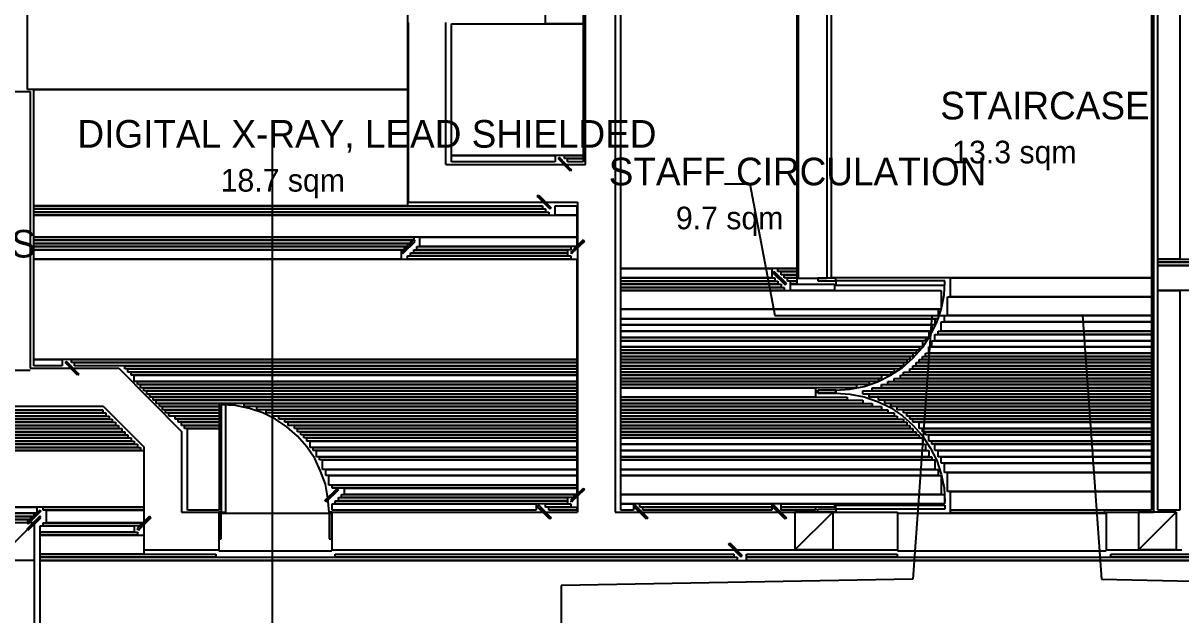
# Model space of a CAD drawing. Header units: millimetres. Extents: x -1419 to 55175, y -17366 to 3110.
# Drawn here: x 9290 to 18508, y -6959 to -2246 of the extents above; entities that cross this region are included whole.
import ezdxf

# ---------------------------------------------------------------- set-up
doc = ezdxf.new("R2010")
doc.units = ezdxf.units.MM
for name, color, linetype in [('COLUMN', 7, 'CONTINUOUS'), ('DOOR-EXISTING', 8, 'CONTINUOUS'), ('FLOW-PATIENT', 5, 'CONTINUOUS'), ('FLOW-STAFF', 30, 'CONTINUOUS'), ('OPENING-CASED', 4, 'CONTINUOUS'), ('ROOM-AREA', 8, 'CONTINUOUS'), ('ROOM-TEXT', 7, 'CONTINUOUS'), ('WALL-EXISTING', 7, 'CONTINUOUS'), ('ZONE-COMMON', 8, 'CONTINUOUS'), ('ZONE-DIAGNOSTICS', 3, 'CONTINUOUS')]:
    doc.layers.add(name, color=color, linetype=linetype)

msp = doc.modelspace()

# ---------------------------------------------------------------- linework, layer by layer
at = {"layer": 'COLUMN'}
for p, q in [((13559.6, -3314.9), (13549.8, -3324.6)), ((13657.5, -3416), (13559.6, -3314.9)), ((13549.8, -3324.6), (13657.5, -3416)), ((13549.8, -3324.6), (13657.5, -3416)), ((13647.7, -3425.8), (13549.8, -3324.6)), ((13657.5, -3416), (13647.7, -3425.8)), ((13383.4, -3624.8), (13396.4, -3615)), ((13494.3, -3716.2), (13383.4, -3624.8)), ((13383.4, -3624.8), (13484.5, -3725.9)), ((13494.3, -3716.2), (13383.4, -3624.8)), ((13396.4, -3615), (13494.3, -3716.2)), ((13484.5, -3725.9), (13494.3, -3716.2)), ((12303.5, -4071.8), (12401.3, -3970.6)), ((12401.3, -3970.6), (12313.2, -4081.6)), ((12401.3, -3970.6), (12313.2, -4081.6)), ((12313.2, -4081.6), (12411.1, -3983.7)), ((12411.1, -3983.7), (12401.3, -3970.6)), ((13748.8, -3970.6), (13647.7, -4071.8)), ((13657.5, -4081.6), (13748.8, -3970.6)), ((13657.5, -4081.6), (13748.8, -3970.6)), ((13758.6, -3983.7), (13657.5, -4081.6)), ((13748.8, -3970.6), (13758.6, -3983.7)), ((12313.2, -4081.6), (12303.5, -4071.8)), ((13647.7, -4071.8), (13657.5, -4081.6)), ((15256.2, -4231.7), (15265.9, -4221.9)), ((15367.1, -4319.7), (15256.2, -4231.7)), ((15256.2, -4231.7), (15357.3, -4329.5)), ((15367.1, -4319.7), (15256.2, -4231.7)), ((15265.9, -4221.9), (15367.1, -4319.7)), ((15357.3, -4329.5), (15367.1, -4319.7)), ((9634.6, -4939.7), (9624.8, -4949.4)), ((9624.8, -4949.4), (9732.5, -5040.8)), ((9624.8, -4949.4), (9732.5, -5040.8)), ((9722.7, -5050.6), (9624.8, -4949.4)), ((9732.5, -5040.8), (9634.6, -4939.7)), ((9732.5, -5040.8), (9722.7, -5050.6)), ((11693.3, -6049), (11791.2, -5951.1)), ((11791.2, -5951.1), (11703.1, -6058.7)), ((11791.2, -5951.1), (11703.1, -6058.7)), ((11703.1, -6058.7), (11804.3, -5960.9)), ((11804.3, -5960.9), (11791.2, -5951.1)), ((13748.8, -5951.1), (13647.7, -6049)), ((13657.5, -6058.7), (13748.8, -5951.1)), ((13657.5, -6058.7), (13748.8, -5951.1)), ((13758.6, -5960.9), (13657.5, -6058.7)), ((13748.8, -5951.1), (13758.6, -5960.9)), ((11703.1, -6058.7), (11693.3, -6049)), ((13647.7, -6049), (13657.5, -6058.7)), ((9422.5, -6124), (9321.4, -6225.1)), ((9321.4, -6274.1), (9422.5, -6172.9)), ((9331.2, -6234.9), (9422.5, -6124)), ((9331.2, -6234.9), (9422.5, -6124)), ((9432.3, -6133.8), (9331.2, -6234.9)), ((9422.5, -6172.9), (9331.2, -6283.9)), ((9422.5, -6172.9), (9331.2, -6283.9)), ((9422.5, -6124), (9432.3, -6133.8)), ((9432.3, -6186), (9422.5, -6172.9)), ((10296.9, -6172.9), (10195.8, -6274.1)), ((10208.8, -6283.9), (10296.9, -6172.9)), ((10208.8, -6283.9), (10296.9, -6172.9)), ((10296.9, -6172.9), (10306.7, -6186)), ((13396.4, -6084.8), (13383.4, -6097.9)), ((13383.4, -6097.9), (13494.3, -6186)), ((13383.4, -6097.9), (13494.3, -6186)), ((13484.5, -6195.8), (13383.4, -6097.9)), ((13494.3, -6186), (13396.4, -6084.8)), ((14163.2, -6084.8), (14153.4, -6097.9)), ((14153.4, -6097.9), (14264.3, -6186)), ((14153.4, -6097.9), (14264.3, -6186)), ((14254.5, -6195.8), (14153.4, -6097.9)), ((14264.3, -6186), (14163.2, -6084.8)), ((15265.9, -6084.8), (15256.2, -6097.9)), ((15256.2, -6097.9), (15367.1, -6186)), ((15256.2, -6097.9), (15367.1, -6186)), ((15357.3, -6195.8), (15256.2, -6097.9)), ((15367.1, -6186), (15265.9, -6084.8)), ((15435.6, -6140.3), (15435.6, -6440.5)), ((15435.6, -6440.5), (15735.8, -6140.3)), ((15735.8, -6140.3), (15435.6, -6140.3)), ((15435.6, -6440.5), (15735.8, -6140.3)), ((15735.8, -6140.3), (15735.8, -6440.5)), ((18169.7, -6140.3), (18169.7, -6440.5)), ((18169.7, -6440.5), (18469.9, -6140.3)), ((18469.9, -6140.3), (18169.7, -6140.3)), ((18169.7, -6440.5), (18469.9, -6140.3)), ((18469.9, -6140.3), (18469.9, -6440.5)), ((9076.7, -6525.3), (9376.9, -6225.1)), ((9376.9, -6225.1), (9076.7, -6225.1)), ((9076.7, -6525.3), (9376.9, -6225.1)), ((9321.4, -6225.1), (9331.2, -6234.9)), ((9331.2, -6283.9), (9432.3, -6186)), ((9376.9, -6225.1), (9376.9, -6525.3)), ((10306.7, -6186), (10208.8, -6283.9)), ((13494.3, -6186), (13484.5, -6195.8)), ((14264.3, -6186), (14254.5, -6195.8)), ((15367.1, -6186), (15357.3, -6195.8)), ((9331.2, -6283.9), (9321.4, -6274.1)), ((10195.8, -6274.1), (10208.8, -6283.9)), ((14907, -6394.8), (14916.8, -6385)), ((15014.7, -6486.1), (14907, -6394.8)), ((14907, -6394.8), (15004.9, -6495.9)), ((15014.7, -6486.1), (14907, -6394.8)), ((14916.8, -6385), (15014.7, -6486.1)), ((15735.8, -6440.5), (15435.6, -6440.5)), ((18469.9, -6440.5), (18169.7, -6440.5)), ((9376.9, -6525.3), (9076.7, -6525.3)), ((15004.9, -6495.9), (15014.7, -6486.1))]:
    msp.add_line(p, q, dxfattribs=at)
at = {"layer": 'DOOR-EXISTING'}
for p, q in [((15761.9, -4277.3), (15618.3, -4277.3)), ((15618.3, -4277.3), (15618.3, -4296.9)), ((15618.3, -4296.9), (15761.9, -4296.9)), ((15761.9, -4296.9), (15761.9, -4277.3)), ((16629.7, -4296.9), (15761.9, -4296.9)), ((15761.9, -4296.9), (15761.9, -4332.8)), ((16623.2, -4411.1), (16629.7, -4296.9)), ((16629.7, -4332.8), (16629.7, -4296.9)), ((15761.9, -4332.8), (16629.7, -4332.8)), ((16600.4, -4525.3), (16623.2, -4411.1)), ((16564.5, -4629.7), (16600.4, -4525.3)), ((16512.3, -4734.1), (16564.5, -4629.7)), ((16450.3, -4828.7), (16512.3, -4734.1)), ((16375.2, -4913.6), (16450.3, -4828.7)), ((16290.4, -4988.6), (16375.2, -4913.6)), ((16091.4, -5102.8), (16195.8, -5050.6)), ((16195.8, -5050.6), (16290.4, -4988.6)), ((15761.9, -5168), (15872.8, -5161.5)), ((15872.8, -5161.5), (15987, -5138.7)), ((15987, -5138.7), (16091.4, -5102.8)), ((15618.3, -5194.1), (15618.3, -5168)), ((15618.3, -5168), (15761.9, -5168)), ((15761.9, -5168), (15618.3, -5168)), ((15618.3, -5168), (15618.3, -5194.1)), ((15761.9, -5194.1), (15618.3, -5194.1)), ((15618.3, -5194.1), (15761.9, -5194.1)), ((15761.9, -5168), (15761.9, -5194.1)), ((15761.9, -5194.1), (15761.9, -5168)), ((15761.9, -5194.1), (15872.8, -5200.7)), ((15872.8, -5200.7), (15987, -5223.5)), ((15987, -5223.5), (16091.4, -5259.4)), ((10903.8, -5285.5), (10867.9, -5285.5)), ((10867.9, -5285.5), (10867.9, -6140.3)), ((10982.1, -5292), (10867.9, -5285.5)), ((10903.8, -6140.3), (10903.8, -5285.5)), ((11093, -5314.9), (10982.1, -5292)), ((11197.4, -5350.7), (11093, -5314.9)), ((16091.4, -5259.4), (16195.8, -5308.3)), ((16195.8, -5308.3), (16290.4, -5373.6)), ((11298.6, -5399.7), (11197.4, -5350.7)), ((11389.9, -5461.7), (11298.6, -5399.7)), ((16290.4, -5373.6), (16375.2, -5448.6)), ((11474.7, -5536.7), (11389.9, -5461.7)), ((16375.2, -5448.6), (16450.3, -5533.5)), ((11549.8, -5621.5), (11474.7, -5536.7)), ((11611.8, -5712.9), (11549.8, -5621.5)), ((16450.3, -5533.5), (16512.3, -5628.1)), ((11657.4, -5814), (11611.8, -5712.9)), ((16512.3, -5628.1), (16564.5, -5729.2)), ((16564.5, -5729.2), (16600.4, -5836.9)), ((11696.6, -5918.4), (11657.4, -5814)), ((16600.4, -5836.9), (16623.2, -5947.8)), ((11716.2, -6029.4), (11696.6, -5918.4)), ((16623.2, -5947.8), (16629.7, -6062)), ((11726, -6140.3), (11716.2, -6029.4)), ((10867.9, -6140.3), (10848.3, -6140.3)), ((10848.3, -6140.3), (10848.3, -6352.4)), ((10867.9, -6352.4), (10867.9, -6140.3)), ((10867.9, -6140.3), (10903.8, -6140.3)), ((11748.8, -6140.3), (11726, -6140.3)), ((11726, -6140.3), (11726, -6352.4)), ((11748.8, -6352.4), (11748.8, -6140.3)), ((15618.3, -6117.5), (15761.9, -6117.5)), ((15618.3, -6140.3), (15618.3, -6117.5)), ((15761.9, -6140.3), (15618.3, -6140.3)), ((15761.9, -6117.5), (15761.9, -6084.8)), ((15761.9, -6084.8), (16629.7, -6084.8)), ((15761.9, -6117.5), (15761.9, -6140.3)), ((16629.7, -6117.5), (15761.9, -6117.5)), ((16629.7, -6084.8), (16629.7, -6117.5)), ((10848.3, -6352.4), (10867.9, -6352.4)), ((11726, -6352.4), (11748.8, -6352.4))]:
    msp.add_line(p, q, dxfattribs=at)
at = {"layer": 'FLOW-PATIENT'}
msp.add_line((11275, -7925), (11275, -3225), dxfattribs=at)
at = {"layer": 'FLOW-STAFF'}
for p, q in [((14875, -3525), (15075, -3525)), ((14875, -3525), (15075, -3525)), ((15075, -3525), (15275, -4575)), ((15075, -3525), (15275, -4575)), ((15275, -4575), (16525, -4575)), ((15275, -4575), (17725, -4575)), ((16525, -4575), (16375, -6675)), ((17725, -4575), (17875, -6675)), ((16375, -6675), (13575, -6725)), ((13575, -6725), (13575, -7925)), ((17875, -6675), (20075, -6725))]:
    msp.add_line(p, q, dxfattribs=at)
at = {"layer": 'OPENING-CASED'}
for p, q in [((8248, -5010), (9347.5, -5010)), ((10848.3, -6150), (11748.8, -6150)), ((16251.3, -6150), (17911.9, -6150)), ((10848.3, -6450), (11748.8, -6450)), ((16251.3, -6450), (17911.9, -6450))]:
    msp.add_line(p, q, dxfattribs=at)
at = {"layer": 'WALL-EXISTING'}
for p, q in [((14003.3, 0), (14003.3, -6140.3)), ((15461.7, 0), (15461.7, -4277.3)), ((13768.4, -3370.3), (13768.4, -300.2)), ((15690.1, -300.2), (15690.1, -4277.3)), ((18290.4, -300.2), (18290.4, -6140.3)), ((12358.9, -3670.5), (12358.9, -2241.4)), ((12655.8, -3370.3), (12655.8, -2241.4)), ((8757, -2789.6), (9347.5, -2789.6)), ((9347.5, -2789.6), (9347.5, -4995.1)), ((12655.8, -3370.3), (13768.4, -3370.3)), ((12358.9, -3670.5), (13703.1, -3670.5)), ((13703.1, -3670.5), (13703.1, -6140.3)), ((15461.7, -4277.3), (15690.1, -4277.3)), ((9347.5, -4995.1), (10052.2, -4995.1)), ((10052.2, -4995.1), (10551.4, -5497.6)), ((9047.3, -5295.3), (9928.2, -5295.3)), ((9928.2, -5295.3), (10251.2, -5621.5)), ((10551.4, -5497.6), (10551.4, -6140.3)), ((10251.2, -5621.5), (10251.2, -6440.5)), ((10551.4, -6140.3), (10848.3, -6140.3)), ((10848.3, -6140.3), (10848.3, -6440.5)), ((11748.8, -6140.3), (11748.8, -6440.5)), ((11748.8, -6140.3), (13703.1, -6140.3)), ((14003.3, -6140.3), (16251.3, -6140.3)), ((15735.8, -6140.3), (15735.8, -6440.5)), ((16251.3, -6140.3), (16251.3, -6440.5)), ((17911.9, -6140.3), (18290.4, -6140.3)), ((17911.9, -6140.3), (17911.9, -6440.5)), ((18469.9, -6140.3), (18469.9, -6440.5)), ((18469.9, -6140.3), (18469.9, -6440.5)), ((9376.9, -6225.1), (7716.2, -6225.1)), ((9376.9, -6225.1), (9376.9, -8140.3)), ((10251.2, -6440.5), (10848.3, -6440.5)), ((11748.8, -6440.5), (16251.3, -6440.5)), ((17911.9, -6440.5), (18515.5, -6440.5))]:
    msp.add_line(p, q, dxfattribs=at)
at = {"layer": 'ZONE-COMMON'}
for p, q in [((14050, -4200), (14050, -400)), ((15450, -400), (15450, -4200)), ((18325, -4125), (18325, -1250)), ((18500, -1250), (18500, -4125)), ((15725, -4275), (15725, -1600)), ((18275, -1600), (18275, -4275)), ((18500, -4125), (18325, -4125)), ((18325, -4125), (18775, -4125)), ((18325, -4150), (18325, -4125)), ((15450, -4200), (14050, -4200)), ((14050, -4200), (15250, -4200)), ((14050, -4275), (14050, -4200)), ((15250, -4200), (15250, -4275)), ((15300, -4200), (15450, -4200)), ((15300, -4225), (15300, -4200)), ((15450, -4225), (15300, -4225)), ((15325, -4225), (15450, -4225)), ((15325, -4250), (15325, -4225)), ((15450, -4200), (15450, -4225)), ((15450, -4225), (15450, -4250)), ((18775, -4150), (18325, -4150)), ((18325, -4150), (18800, -4150)), ((18325, -4175), (18325, -4150)), ((18800, -4175), (18325, -4175)), ((18325, -4175), (20625, -4175)), ((18325, -4375), (18325, -4175)), ((15250, -4275), (14050, -4275)), ((14050, -4275), (15275, -4275)), ((14050, -4300), (14050, -4275)), ((15275, -4300), (14050, -4300)), ((14050, -4300), (15300, -4300)), ((14050, -4325), (14050, -4300)), ((15300, -4325), (14050, -4325)), ((14050, -4325), (15325, -4325)), ((14050, -4350), (14050, -4325)), ((15275, -4275), (15275, -4300)), ((15300, -4300), (15300, -4325)), ((15450, -4250), (15325, -4250)), ((15325, -4325), (15325, -4350)), ((15350, -4250), (15450, -4250)), ((15350, -4275), (15350, -4250)), ((15450, -4275), (15350, -4275)), ((15375, -4275), (15450, -4275)), ((15375, -4300), (15375, -4275)), ((15450, -4300), (15375, -4300)), ((15400, -4300), (15450, -4300)), ((15400, -4325), (15400, -4300)), ((15450, -4325), (15400, -4325)), ((15400, -4325), (15750, -4325)), ((15400, -4375), (15400, -4325)), ((15450, -4250), (15450, -4275)), ((15450, -4275), (15450, -4300)), ((15450, -4300), (15450, -4325)), ((18275, -4275), (15725, -4275)), ((15750, -4325), (15750, -4375)), ((16675, -4275), (18275, -4275)), ((16675, -4425), (16675, -4275)), ((18275, -4275), (18275, -4425)), ((15325, -4350), (14050, -4350)), ((14050, -4350), (15350, -4350)), ((14050, -4375), (14050, -4350)), ((15350, -4375), (14050, -4375)), ((14050, -4375), (16600, -4375)), ((14050, -4525), (14050, -4375)), ((15350, -4350), (15350, -4375)), ((15750, -4375), (15400, -4375)), ((16600, -4375), (16600, -4525)), ((18325, -4375), (18500, -4375)), ((18325, -6125), (18325, -4375)), ((20625, -4375), (18325, -4375)), ((18500, -4375), (18500, -6125)), ((16650, -4425), (18275, -4425)), ((16650, -4575), (16650, -4425)), ((18275, -4425), (16675, -4425)), ((18275, -4425), (18275, -4575)), ((16600, -4525), (14050, -4525)), ((14050, -4525), (16575, -4525)), ((14050, -4600), (14050, -4525)), ((16575, -4600), (14050, -4600)), ((14050, -4600), (16550, -4600)), ((14050, -4650), (14050, -4600)), ((16550, -4600), (16550, -4650)), ((16575, -4525), (16575, -4600)), ((16625, -4575), (18275, -4575)), ((16625, -4625), (16625, -4575)), ((18275, -4575), (16650, -4575)), ((18275, -4575), (18275, -4625)), ((16550, -4650), (14050, -4650)), ((14050, -4650), (16525, -4650)), ((14050, -4700), (14050, -4650)), ((16525, -4700), (14050, -4700)), ((14050, -4700), (16500, -4700)), ((14050, -4750), (14050, -4700)), ((16500, -4700), (16500, -4750)), ((16525, -4650), (16525, -4700)), ((16575, -4700), (18275, -4700)), ((16575, -4725), (16575, -4700)), ((16600, -4625), (18275, -4625)), ((16600, -4700), (16600, -4625)), ((18275, -4700), (16600, -4700)), ((18275, -4625), (16625, -4625)), ((18275, -4625), (18275, -4700)), ((18275, -4700), (18275, -4725)), ((16500, -4750), (14050, -4750)), ((14050, -4750), (16475, -4750)), ((14050, -4775), (14050, -4750)), ((16475, -4775), (14050, -4775)), ((14050, -4775), (16450, -4775)), ((14050, -4825), (14050, -4775)), ((16450, -4775), (16450, -4825)), ((16475, -4750), (16475, -4775)), ((16525, -4775), (18275, -4775)), ((16525, -4825), (16525, -4775)), ((16550, -4725), (18275, -4725)), ((16550, -4775), (16550, -4725)), ((18275, -4775), (16550, -4775)), ((18275, -4725), (16575, -4725)), ((18275, -4725), (18275, -4775)), ((18275, -4775), (18275, -4825)), ((16450, -4825), (14050, -4825)), ((14050, -4825), (16425, -4825)), ((14050, -4850), (14050, -4825)), ((16425, -4850), (14050, -4850)), ((14050, -4850), (16400, -4850)), ((14050, -4875), (14050, -4850)), ((16400, -4875), (14050, -4875)), ((14050, -4875), (16375, -4875)), ((14050, -4900), (14050, -4875)), ((16375, -4875), (16375, -4900)), ((16400, -4850), (16400, -4875)), ((16425, -4825), (16425, -4850)), ((16475, -4875), (18275, -4875)), ((16475, -4900), (16475, -4875)), ((16500, -4825), (18275, -4825)), ((16500, -4875), (16500, -4825)), ((18275, -4875), (16500, -4875)), ((18275, -4825), (16525, -4825)), ((18275, -4825), (18275, -4875)), ((18275, -4875), (18275, -4900)), ((16375, -4900), (14050, -4900)), ((14050, -4900), (16350, -4900)), ((14050, -4925), (14050, -4900)), ((16350, -4925), (14050, -4925)), ((14050, -4925), (16325, -4925)), ((14050, -4950), (14050, -4925)), ((16325, -4950), (14050, -4950)), ((14050, -4950), (16300, -4950)), ((14050, -4975), (14050, -4950)), ((16300, -4975), (14050, -4975)), ((14050, -4975), (16275, -4975)), ((14050, -5000), (14050, -4975)), ((16275, -4975), (16275, -5000)), ((16300, -4950), (16300, -4975)), ((16325, -4925), (16325, -4950)), ((16350, -4900), (16350, -4925)), ((16375, -4975), (18275, -4975)), ((16375, -5000), (16375, -4975)), ((16400, -4950), (18275, -4950)), ((16400, -4975), (16400, -4950)), ((18275, -4975), (16400, -4975)), ((16425, -4925), (18275, -4925)), ((16425, -4950), (16425, -4925)), ((18275, -4950), (16425, -4950)), ((16450, -4900), (18275, -4900)), ((16450, -4925), (16450, -4900)), ((18275, -4925), (16450, -4925)), ((18275, -4900), (16475, -4900)), ((18275, -4900), (18275, -4925)), ((18275, -4925), (18275, -4950)), ((18275, -4950), (18275, -4975)), ((18275, -4975), (18275, -5000)), ((16275, -5000), (14050, -5000)), ((14050, -5000), (16225, -5000)), ((14050, -5025), (14050, -5000)), ((16225, -5025), (14050, -5025)), ((14050, -5025), (16200, -5025)), ((14050, -5050), (14050, -5025)), ((16200, -5050), (14050, -5050)), ((14050, -5050), (16125, -5050)), ((14050, -5075), (14050, -5050)), ((16125, -5050), (16125, -5075)), ((16200, -5025), (16200, -5050)), ((16225, -5000), (16225, -5025)), ((16275, -5050), (18275, -5050)), ((16275, -5075), (16275, -5050)), ((16300, -5025), (18275, -5025)), ((16300, -5050), (16300, -5025)), ((18275, -5050), (16300, -5050)), ((16350, -5000), (18275, -5000)), ((16350, -5025), (16350, -5000)), ((18275, -5025), (16350, -5025)), ((18275, -5000), (16375, -5000)), ((18275, -5000), (18275, -5025)), ((18275, -5025), (18275, -5050)), ((18275, -5050), (18275, -5075)), ((16125, -5075), (14050, -5075)), ((14050, -5075), (16100, -5075)), ((14050, -5100), (14050, -5075)), ((16100, -5100), (14050, -5100)), ((14050, -5100), (16025, -5100)), ((14050, -5125), (14050, -5100)), ((16025, -5125), (14050, -5125)), ((14050, -5125), (15925, -5125)), ((14050, -5150), (14050, -5125)), ((15925, -5150), (14050, -5150)), ((14050, -5150), (15600, -5150)), ((14050, -5225), (14050, -5150)), ((15600, -5150), (15600, -5225)), ((15925, -5125), (15925, -5150)), ((16025, -5100), (16025, -5125)), ((16050, -5150), (18275, -5150)), ((16050, -5175), (16050, -5150)), ((16100, -5075), (16100, -5100)), ((16125, -5125), (18275, -5125)), ((16125, -5150), (16125, -5125)), ((18275, -5150), (16125, -5150)), ((16175, -5100), (18275, -5100)), ((16175, -5125), (16175, -5100)), ((18275, -5125), (16175, -5125)), ((16225, -5075), (18275, -5075)), ((16225, -5100), (16225, -5075)), ((18275, -5100), (16225, -5100)), ((18275, -5075), (16275, -5075)), ((18275, -5075), (18275, -5100)), ((18275, -5100), (18275, -5125)), ((18275, -5125), (18275, -5150)), ((18275, -5150), (18275, -5175)), ((15600, -5225), (14050, -5225)), ((14050, -5225), (15850, -5225)), ((14050, -5250), (14050, -5225)), ((15850, -5250), (14050, -5250)), ((14050, -5250), (15975, -5250)), ((14050, -5275), (14050, -5250)), ((15850, -5225), (15850, -5250)), ((15975, -5175), (18275, -5175)), ((15975, -5200), (15975, -5175)), ((18275, -5200), (15975, -5200)), ((15975, -5250), (15975, -5275)), ((16025, -5200), (18275, -5200)), ((16025, -5225), (16025, -5200)), ((18275, -5225), (16025, -5225)), ((18275, -5175), (16050, -5175)), ((16100, -5225), (18275, -5225)), ((16100, -5250), (16100, -5225)), ((18275, -5250), (16100, -5250)), ((16150, -5250), (18275, -5250)), ((16150, -5275), (16150, -5250)), ((18275, -5175), (18275, -5200)), ((18275, -5200), (18275, -5225)), ((18275, -5225), (18275, -5250)), ((18275, -5250), (18275, -5275)), ((9075, -5325), (9925, -5325)), ((9925, -5325), (9925, -5350)), ((15975, -5275), (14050, -5275)), ((14050, -5275), (16050, -5275)), ((14050, -5300), (14050, -5275)), ((14050, -5300), (16125, -5300)), ((14050, -5325), (14050, -5300)), ((16050, -5300), (14050, -5300)), ((16125, -5325), (14050, -5325)), ((14050, -5325), (16175, -5325)), ((14050, -5350), (14050, -5325)), ((16050, -5275), (16050, -5300)), ((16125, -5300), (16125, -5325)), ((18275, -5275), (16150, -5275)), ((16175, -5325), (16175, -5350)), ((16200, -5275), (18275, -5275)), ((16200, -5300), (16200, -5275)), ((18275, -5300), (16200, -5300)), ((16250, -5300), (18275, -5300)), ((16250, -5325), (16250, -5300)), ((18275, -5325), (16250, -5325)), ((16300, -5325), (18275, -5325)), ((16300, -5350), (16300, -5325)), ((18275, -5275), (18275, -5300)), ((18275, -5300), (18275, -5325)), ((18275, -5325), (18275, -5350)), ((7750, -5400), (10000, -5400)), ((10000, -5425), (7750, -5425)), ((7750, -5425), (10025, -5425)), ((8100, -5350), (9950, -5350)), ((9950, -5375), (8100, -5375)), ((8100, -5375), (9975, -5375)), ((9975, -5400), (8100, -5400)), ((9925, -5350), (9075, -5350)), ((9950, -5350), (9950, -5375)), ((9975, -5375), (9975, -5400)), ((10000, -5400), (10000, -5425)), ((10025, -5425), (10025, -5450)), ((14050, -5350), (16225, -5350)), ((14050, -5375), (14050, -5350)), ((16175, -5350), (14050, -5350)), ((16225, -5375), (14050, -5375)), ((14050, -5375), (16250, -5375)), ((14050, -5400), (14050, -5375)), ((14050, -5400), (16300, -5400)), ((14050, -5425), (14050, -5400)), ((16250, -5400), (14050, -5400)), ((14050, -5425), (16325, -5425)), ((14050, -5450), (14050, -5425)), ((16300, -5425), (14050, -5425)), ((16225, -5350), (16225, -5375)), ((16250, -5375), (16250, -5400)), ((18275, -5350), (16300, -5350)), ((16300, -5400), (16300, -5425)), ((16325, -5350), (18275, -5350)), ((16325, -5375), (16325, -5350)), ((18275, -5375), (16325, -5375)), ((16325, -5425), (16325, -5450)), ((16350, -5375), (18275, -5375)), ((16350, -5400), (16350, -5375)), ((18275, -5400), (16350, -5400)), ((16375, -5400), (18275, -5400)), ((16375, -5425), (16375, -5400)), ((18275, -5425), (16375, -5425)), ((16425, -5425), (18275, -5425)), ((16425, -5475), (16425, -5425)), ((18275, -5350), (18275, -5375)), ((18275, -5375), (18275, -5400)), ((18275, -5400), (18275, -5425)), ((18275, -5425), (18275, -5475)), ((10025, -5450), (7750, -5450)), ((7750, -5450), (10050, -5450)), ((10050, -5475), (7750, -5475)), ((7750, -5475), (10075, -5475)), ((10075, -5500), (7750, -5500)), ((7750, -5500), (10100, -5500)), ((10100, -5525), (7750, -5525)), ((7750, -5525), (10125, -5525)), ((10050, -5450), (10050, -5475)), ((10075, -5475), (10075, -5500)), ((10100, -5500), (10100, -5525)), ((10125, -5525), (10125, -5550)), ((14050, -5450), (16350, -5450)), ((14050, -5475), (14050, -5450)), ((16325, -5450), (14050, -5450)), ((14050, -5475), (16375, -5475)), ((14050, -5500), (14050, -5475)), ((16350, -5475), (14050, -5475)), ((14050, -5500), (16400, -5500)), ((14050, -5525), (14050, -5500)), ((16375, -5500), (14050, -5500)), ((14050, -5525), (16425, -5525)), ((14050, -5550), (14050, -5525)), ((16400, -5525), (14050, -5525)), ((16350, -5450), (16350, -5475)), ((16375, -5475), (16375, -5500)), ((16400, -5500), (16400, -5525)), ((18275, -5475), (16425, -5475)), ((16425, -5525), (16425, -5550)), ((16450, -5475), (18275, -5475)), ((16450, -5500), (16450, -5475)), ((18275, -5500), (16450, -5500)), ((16475, -5500), (18275, -5500)), ((16475, -5525), (16475, -5500)), ((18275, -5525), (16475, -5525)), ((16500, -5525), (18275, -5525)), ((16500, -5575), (16500, -5525)), ((18275, -5475), (18275, -5500)), ((18275, -5500), (18275, -5525)), ((18275, -5525), (18275, -5575)), ((10125, -5550), (7750, -5550)), ((7750, -5550), (10150, -5550)), ((10150, -5575), (7750, -5575)), ((7750, -5575), (10175, -5575)), ((10175, -5600), (7750, -5600)), ((7750, -5600), (10200, -5600)), ((10150, -5550), (10150, -5575)), ((10175, -5575), (10175, -5600)), ((10200, -5600), (10200, -5625)), ((14050, -5550), (16450, -5550)), ((14050, -5600), (14050, -5550)), ((16425, -5550), (14050, -5550)), ((14050, -5600), (16475, -5600)), ((14050, -5650), (14050, -5600)), ((16450, -5600), (14050, -5600)), ((16450, -5550), (16450, -5600)), ((16475, -5600), (16475, -5650)), ((18275, -5575), (16500, -5575)), ((16525, -5575), (18275, -5575)), ((16525, -5600), (16525, -5575)), ((18275, -5600), (16525, -5600)), ((16550, -5600), (18275, -5600)), ((16550, -5650), (16550, -5600)), ((18275, -5575), (18275, -5600)), ((18275, -5600), (18275, -5650)), ((10200, -5625), (7750, -5625)), ((7750, -5625), (10225, -5625)), ((10225, -5650), (7750, -5650)), ((7750, -5650), (10250, -5650)), ((10225, -5625), (10225, -5650)), ((10250, -5650), (10250, -6100)), ((14050, -5650), (16500, -5650)), ((14050, -5700), (14050, -5650)), ((16475, -5650), (14050, -5650)), ((14050, -5700), (16525, -5700)), ((14050, -5725), (14050, -5700)), ((16500, -5700), (14050, -5700)), ((16500, -5650), (16500, -5700)), ((16525, -5700), (16525, -5725)), ((18275, -5650), (16550, -5650)), ((16575, -5650), (18275, -5650)), ((16575, -5700), (16575, -5650)), ((18275, -5700), (16575, -5700)), ((16600, -5700), (18275, -5700)), ((16600, -5750), (16600, -5700)), ((18275, -5650), (18275, -5700)), ((18275, -5700), (18275, -5750)), ((14050, -5725), (16550, -5725)), ((14050, -5800), (14050, -5725)), ((16525, -5725), (14050, -5725)), ((14050, -5800), (16575, -5800)), ((14050, -5850), (14050, -5800)), ((16550, -5800), (14050, -5800)), ((16550, -5725), (16550, -5800)), ((16575, -5800), (16575, -5850)), ((18275, -5750), (16600, -5750)), ((16625, -5750), (18275, -5750)), ((16625, -5825), (16625, -5750)), ((18275, -5750), (18275, -5825)), ((14050, -5850), (16600, -5850)), ((14050, -6000), (14050, -5850)), ((16575, -5850), (14050, -5850)), ((16600, -5850), (16600, -6000)), ((18275, -5825), (16625, -5825)), ((16650, -5825), (18275, -5825)), ((16650, -5975), (16650, -5825)), ((18275, -5825), (18275, -5975)), ((18275, -5975), (16650, -5975)), ((16675, -5975), (18275, -5975)), ((16675, -6125), (16675, -5975)), ((18275, -5975), (18275, -6125)), ((16600, -6000), (14050, -6000)), ((14050, -6000), (16625, -6000)), ((14050, -6075), (14050, -6000)), ((16625, -6075), (14050, -6075)), ((14050, -6075), (14150, -6075)), ((14050, -6125), (14050, -6075)), ((14150, -6075), (14150, -6125)), ((14200, -6075), (15250, -6075)), ((14200, -6100), (14200, -6075)), ((15250, -6075), (15250, -6100)), ((15325, -6075), (15750, -6075)), ((15325, -6100), (15325, -6075)), ((15750, -6075), (15750, -6100)), ((16625, -6000), (16625, -6075)), ((10250, -6100), (7750, -6100)), ((7800, -6100), (9400, -6100)), ((9400, -6150), (7800, -6150)), ((8000, -6150), (9375, -6150)), ((9375, -6175), (8000, -6175)), ((8025, -6175), (9350, -6175)), ((9350, -6175), (9350, -6200)), ((9375, -6150), (9375, -6175)), ((9400, -6100), (9400, -6150)), ((9450, -6100), (10250, -6100)), ((9450, -6125), (9450, -6100)), ((10250, -6125), (9450, -6125)), ((9475, -6125), (10250, -6125)), ((9475, -6225), (9475, -6125)), ((10250, -6100), (10250, -6125)), ((10250, -6125), (10250, -6225)), ((14150, -6125), (14050, -6125)), ((15250, -6100), (14200, -6100)), ((14225, -6100), (15250, -6100)), ((14225, -6125), (14225, -6100)), ((15250, -6125), (14225, -6125)), ((15250, -6100), (15250, -6125)), ((15750, -6100), (15325, -6100)), ((15325, -6100), (15600, -6100)), ((15325, -6125), (15325, -6100)), ((15600, -6125), (15325, -6125)), ((15600, -6100), (15600, -6125)), ((18275, -6125), (16675, -6125)), ((16675, -6125), (17900, -6125)), ((16675, -6150), (16675, -6125)), ((17900, -6150), (16675, -6150)), ((17900, -6125), (17900, -6150)), ((18500, -6125), (18325, -6125)), ((9350, -6200), (8025, -6200)), ((8050, -6200), (9325, -6200)), ((9325, -6225), (8050, -6225)), ((9325, -6200), (9325, -6225)), ((9425, -6250), (10175, -6250)), ((9425, -6300), (9425, -6250)), ((9450, -6225), (10225, -6225)), ((9450, -6250), (9450, -6225)), ((10225, -6250), (9450, -6250)), ((10250, -6225), (9475, -6225)), ((10175, -6250), (10175, -6300)), ((10225, -6225), (10225, -6250)), ((10175, -6300), (9425, -6300)), ((9425, -6300), (10200, -6300)), ((9425, -6325), (9425, -6300)), ((10200, -6325), (9425, -6325)), ((9425, -6325), (10250, -6325)), ((9425, -6475), (9425, -6325)), ((10200, -6300), (10200, -6325)), ((10250, -6325), (10250, -6475)), ((10250, -6475), (9425, -6475)), ((9425, -6475), (10825, -6475)), ((9425, -6500), (9425, -6475)), ((10825, -6500), (9425, -6500)), ((9425, -6500), (14975, -6500)), ((9425, -6525), (9425, -6500)), ((14975, -6525), (9425, -6525)), ((9425, -6525), (20275, -6525)), ((9425, -7475), (9425, -6525)), ((10825, -6475), (10825, -6500)), ((11775, -6475), (14950, -6475)), ((11775, -6500), (11775, -6475)), ((14950, -6500), (11775, -6500)), ((14950, -6475), (14950, -6500)), ((14975, -6500), (14975, -6525)), ((15050, -6475), (16250, -6475)), ((15050, -6500), (15050, -6475)), ((16250, -6500), (15050, -6500)), ((15050, -6500), (18725, -6500)), ((15050, -6525), (15050, -6500)), ((18725, -6525), (15050, -6525)), ((16250, -6475), (16250, -6500)), ((17950, -6475), (18675, -6475)), ((17950, -6500), (17950, -6475)), ((18675, -6500), (17950, -6500))]:
    msp.add_line(p, q, dxfattribs=at)
at = {"layer": 'ZONE-DIAGNOSTICS'}
for p, q in [((9325, -2775), (9325, -1300)), ((12350, -1300), (12350, -2775)), ((13450, -2250), (13450, -2075)), ((13750, -2075), (13750, -2250)), ((12700, -2250), (13750, -2250)), ((12700, -3300), (12700, -2250)), ((13750, -2250), (13450, -2250)), ((13750, -2250), (13750, -3300)), ((12350, -2775), (9325, -2775)), ((9375, -2775), (12350, -2775)), ((9375, -3700), (9375, -2775)), ((12350, -2775), (12350, -3700)), ((13750, -3300), (12700, -3300)), ((12700, -3300), (13525, -3300)), ((12700, -3350), (12700, -3300)), ((13525, -3300), (13525, -3350)), ((13600, -3300), (13750, -3300)), ((13600, -3325), (13600, -3300)), ((13750, -3300), (13750, -3325)), ((13525, -3350), (12700, -3350)), ((13750, -3325), (13600, -3325)), ((13625, -3325), (13750, -3325)), ((13625, -3350), (13625, -3325)), ((13750, -3350), (13625, -3350)), ((13750, -3325), (13750, -3350)), ((12350, -3700), (9375, -3700)), ((9375, -3700), (13425, -3700)), ((9375, -3725), (9375, -3700)), ((13425, -3725), (9375, -3725)), ((9375, -3725), (13450, -3725)), ((9375, -3750), (9375, -3725)), ((13450, -3750), (9375, -3750)), ((9375, -3750), (13475, -3750)), ((9375, -3775), (9375, -3750)), ((13475, -3775), (9375, -3775)), ((9375, -3775), (13700, -3775)), ((9375, -3950), (9375, -3775)), ((13425, -3700), (13425, -3725)), ((13450, -3725), (13450, -3750)), ((13475, -3750), (13475, -3775)), ((13525, -3700), (13700, -3700)), ((13525, -3775), (13525, -3700)), ((13700, -3775), (13525, -3775)), ((13700, -3700), (13700, -3775)), ((13700, -3775), (13700, -3950)), ((13700, -3950), (9375, -3950)), ((9375, -3950), (12400, -3950)), ((9375, -3975), (9375, -3950)), ((12400, -3950), (12400, -3975)), ((12450, -3950), (13700, -3950)), ((12450, -4025), (12450, -3950)), ((13700, -3950), (13700, -4025)), ((12400, -3975), (9375, -3975)), ((9375, -3975), (12375, -3975)), ((9375, -4000), (9375, -3975)), ((9375, -4000), (12350, -4000)), ((9375, -4025), (9375, -4000)), ((12375, -4000), (9375, -4000)), ((12350, -4025), (9375, -4025)), ((9375, -4025), (12325, -4025)), ((9375, -4050), (9375, -4025)), ((9375, -4050), (12300, -4050)), ((9375, -4125), (9375, -4050)), ((12325, -4050), (9375, -4050)), ((12300, -4050), (12300, -4125)), ((12325, -4025), (12325, -4050)), ((12350, -4000), (12350, -4025)), ((12375, -3975), (12375, -4000)), ((12400, -4050), (13625, -4050)), ((12400, -4075), (12400, -4050)), ((12425, -4025), (13650, -4025)), ((12425, -4050), (12425, -4025)), ((13650, -4050), (12425, -4050)), ((13700, -4025), (12450, -4025)), ((13625, -4050), (13625, -4075)), ((13650, -4025), (13650, -4050)), ((12300, -4125), (9375, -4125)), ((9375, -4125), (13700, -4125)), ((9375, -4925), (9375, -4125)), ((12350, -4100), (13650, -4100)), ((12350, -4125), (12350, -4100)), ((13650, -4125), (12350, -4125)), ((12375, -4075), (13625, -4075)), ((12375, -4100), (12375, -4075)), ((13625, -4100), (12375, -4100)), ((13625, -4075), (12400, -4075)), ((13625, -4075), (13625, -4100)), ((13650, -4100), (13650, -4125)), ((13700, -4125), (13700, -4925)), ((13700, -4925), (9375, -4925)), ((9375, -4925), (9600, -4925)), ((9375, -4975), (9375, -4925)), ((9600, -4975), (9375, -4975)), ((9600, -4925), (9600, -4975)), ((9675, -4925), (13700, -4925)), ((9675, -4950), (9675, -4925)), ((13700, -4950), (9675, -4950)), ((9700, -4950), (13700, -4950)), ((9700, -4975), (9700, -4950)), ((13700, -4975), (9700, -4975)), ((10100, -4975), (13700, -4975)), ((10100, -5000), (10100, -4975)), ((13700, -4925), (13700, -4950)), ((13700, -4950), (13700, -4975)), ((13700, -4975), (13700, -5000)), ((13700, -5000), (10100, -5000)), ((10125, -5000), (13700, -5000)), ((10125, -5025), (10125, -5000)), ((13700, -5025), (10125, -5025)), ((10150, -5025), (13700, -5025)), ((10150, -5050), (10150, -5025)), ((13700, -5050), (10150, -5050)), ((10175, -5050), (13700, -5050)), ((10175, -5100), (10175, -5050)), ((13700, -5000), (13700, -5025)), ((13700, -5025), (13700, -5050)), ((13700, -5050), (13700, -5100)), ((13700, -5100), (10175, -5100)), ((10200, -5100), (13700, -5100)), ((10200, -5125), (10200, -5100)), ((13700, -5125), (10200, -5125)), ((10225, -5125), (13700, -5125)), ((10225, -5150), (10225, -5125)), ((13700, -5150), (10225, -5150)), ((10250, -5150), (13700, -5150)), ((10250, -5175), (10250, -5150)), ((13700, -5100), (13700, -5125)), ((13700, -5125), (13700, -5150)), ((13700, -5150), (13700, -5175)), ((13700, -5175), (10250, -5175)), ((10275, -5175), (13700, -5175)), ((10275, -5200), (10275, -5175)), ((13700, -5200), (10275, -5200)), ((10300, -5200), (13700, -5200)), ((10300, -5225), (10300, -5200)), ((13700, -5225), (10300, -5225)), ((10325, -5225), (13700, -5225)), ((10325, -5250), (10325, -5225)), ((13700, -5250), (10325, -5250)), ((10350, -5250), (13700, -5250)), ((10350, -5275), (10350, -5250)), ((13700, -5175), (13700, -5200)), ((13700, -5200), (13700, -5225)), ((13700, -5225), (13700, -5250)), ((13700, -5250), (13700, -5275)), ((13700, -5275), (10350, -5275)), ((10375, -5275), (10850, -5275)), ((10375, -5300), (10375, -5275)), ((10850, -5300), (10375, -5300)), ((10400, -5300), (10850, -5300)), ((10400, -5325), (10400, -5300)), ((10850, -5325), (10400, -5325)), ((10425, -5325), (10850, -5325)), ((10425, -5350), (10425, -5325)), ((10850, -5275), (10850, -5300)), ((10850, -5300), (10850, -5325)), ((10850, -5325), (10850, -5350)), ((11050, -5275), (13700, -5275)), ((11050, -5300), (11050, -5275)), ((13700, -5300), (11050, -5300)), ((11150, -5300), (13700, -5300)), ((11150, -5325), (11150, -5300)), ((13700, -5325), (11150, -5325)), ((11225, -5325), (13700, -5325)), ((11225, -5350), (11225, -5325)), ((13700, -5275), (13700, -5300)), ((13700, -5300), (13700, -5325)), ((13700, -5325), (13700, -5350)), ((10850, -5350), (10425, -5350)), ((10450, -5350), (10850, -5350)), ((10450, -5375), (10450, -5350)), ((10850, -5375), (10450, -5375)), ((10500, -5375), (10850, -5375)), ((10500, -5400), (10500, -5375)), ((10850, -5400), (10500, -5400)), ((10525, -5400), (10850, -5400)), ((10525, -5425), (10525, -5400)), ((10850, -5425), (10525, -5425)), ((10550, -5425), (10850, -5425)), ((10550, -5450), (10550, -5425)), ((10850, -5350), (10850, -5375)), ((10850, -5375), (10850, -5400)), ((10850, -5400), (10850, -5425)), ((10850, -5425), (10850, -5450)), ((13700, -5350), (11225, -5350)), ((11275, -5350), (13700, -5350)), ((11275, -5375), (11275, -5350)), ((13700, -5375), (11275, -5375)), ((11325, -5375), (13700, -5375)), ((11325, -5400), (11325, -5375)), ((13700, -5400), (11325, -5400)), ((11375, -5400), (13700, -5400)), ((11375, -5425), (11375, -5400)), ((13700, -5425), (11375, -5425)), ((11400, -5425), (13700, -5425)), ((11400, -5450), (11400, -5425)), ((13700, -5350), (13700, -5375)), ((13700, -5375), (13700, -5400)), ((13700, -5400), (13700, -5425)), ((13700, -5425), (13700, -5450)), ((10850, -5450), (10550, -5450)), ((10575, -5450), (10850, -5450)), ((10575, -5475), (10575, -5450)), ((10850, -5475), (10575, -5475)), ((10600, -5475), (10850, -5475)), ((10600, -6125), (10600, -5475)), ((10850, -5450), (10850, -5475)), ((10850, -5475), (10850, -6125)), ((13700, -5450), (11400, -5450)), ((11450, -5450), (13700, -5450)), ((11450, -5475), (11450, -5450)), ((13700, -5475), (11450, -5475)), ((11475, -5475), (13700, -5475)), ((11475, -5500), (11475, -5475)), ((13700, -5500), (11475, -5500)), ((11500, -5500), (13700, -5500)), ((11500, -5525), (11500, -5500)), ((13700, -5525), (11500, -5525)), ((11525, -5525), (13700, -5525)), ((11525, -5550), (11525, -5525)), ((13700, -5450), (13700, -5475)), ((13700, -5475), (13700, -5500)), ((13700, -5500), (13700, -5525)), ((13700, -5525), (13700, -5550)), ((13700, -5550), (11525, -5550)), ((11550, -5550), (13700, -5550)), ((11550, -5575), (11550, -5550)), ((13700, -5575), (11550, -5575)), ((11575, -5575), (13700, -5575)), ((11575, -5625), (11575, -5575)), ((13700, -5550), (13700, -5575)), ((13700, -5575), (13700, -5625)), ((13700, -5625), (11575, -5625)), ((11600, -5625), (13700, -5625)), ((11600, -5650), (11600, -5625)), ((13700, -5650), (11600, -5650)), ((11625, -5650), (13700, -5650)), ((11625, -5700), (11625, -5650)), ((13700, -5700), (11625, -5700)), ((11650, -5700), (13700, -5700)), ((11650, -5725), (11650, -5700)), ((13700, -5625), (13700, -5650)), ((13700, -5650), (13700, -5700)), ((13700, -5700), (13700, -5725)), ((13700, -5725), (11650, -5725)), ((11675, -5725), (13700, -5725)), ((11675, -5800), (11675, -5725)), ((13700, -5800), (11675, -5800)), ((11700, -5800), (13700, -5800)), ((11700, -5850), (11700, -5800)), ((13700, -5725), (13700, -5800)), ((13700, -5800), (13700, -5850)), ((13700, -5850), (11700, -5850)), ((11725, -5850), (13700, -5850)), ((11725, -5925), (11725, -5850)), ((13700, -5850), (13700, -5925)), ((13700, -5925), (11725, -5925)), ((11750, -5925), (13700, -5925)), ((11750, -5950), (11750, -5925)), ((13700, -5950), (11750, -5950)), ((11850, -5950), (13700, -5950)), ((11850, -6000), (11850, -5950)), ((13700, -5925), (13700, -5950)), ((13700, -5950), (13700, -6000)), ((11750, -6075), (13375, -6075)), ((11750, -6125), (11750, -6075)), ((11775, -6050), (13625, -6050)), ((11775, -6075), (11775, -6050)), ((13625, -6075), (11775, -6075)), ((11800, -6025), (13625, -6025)), ((11800, -6050), (11800, -6025)), ((13625, -6050), (11800, -6050)), ((11825, -6000), (13675, -6000)), ((11825, -6025), (11825, -6000)), ((13675, -6025), (11825, -6025)), ((13700, -6000), (11850, -6000)), ((13375, -6075), (13375, -6125)), ((13450, -6075), (13650, -6075)), ((13450, -6100), (13450, -6075)), ((13625, -6025), (13625, -6050)), ((13625, -6050), (13625, -6075)), ((13650, -6075), (13650, -6100)), ((13675, -6000), (13675, -6025)), ((10850, -6125), (10600, -6125)), ((13375, -6125), (11750, -6125)), ((13650, -6100), (13450, -6100)), ((13475, -6100), (13700, -6100)), ((13475, -6125), (13475, -6100)), ((13700, -6125), (13475, -6125)), ((13700, -6100), (13700, -6125))]:
    msp.add_line(p, q, dxfattribs=at)

# ---------------------------------------------------------------- texts
at = {"layer": 'ROOM-AREA'}
for s, p in [('13.3 sqm', (16687.5, -3362.5)), ('18.7 sqm', (10862.5, -3587.5)), ('9.7 sqm', (14487.5, -3887.5))]:
    msp.add_text(s, height=180, dxfattribs=at).set_placement(p)
at = {"layer": 'ROOM-TEXT'}
for s, p in [('STAIRCASE', (16592.5, -3012.5)), ('DIGITAL X-RAY, LEAD SHIELDED', (9722.5, -3237.5)), ('STAFF CIRCULATION', (13952.5, -3537.5)), ('CLEAN UTILITY AND CONSUMABLES', (4192.5, -4112.5))]:
    msp.add_text(s, height=220, dxfattribs=at).set_placement(p)

doc.saveas('drawing.dxf')
